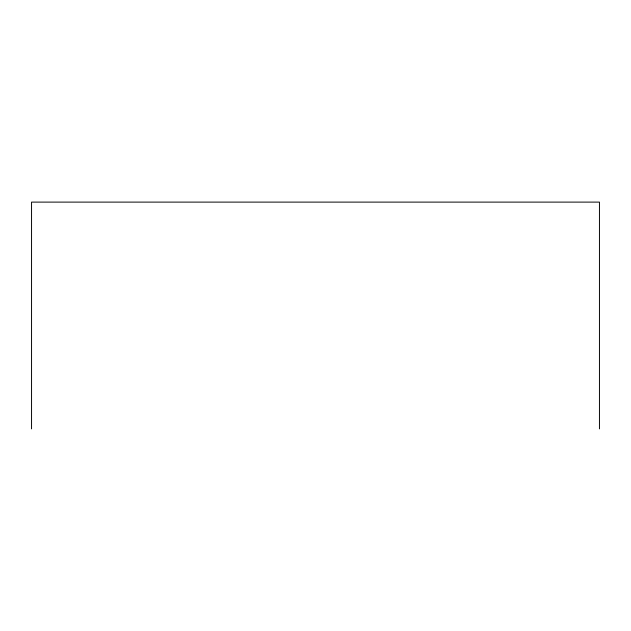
<?xml version="1.0" encoding="UTF-8"?>
<svg xmlns="http://www.w3.org/2000/svg" width="631" height="631" viewBox="0 0 631 631"><rect width="100%" height="100%" fill="white"/><g stroke="black" fill="none" stroke-linecap="round" stroke-linejoin="round"><path stroke-width="0.95" d="M599.45 428.891L599.45 202.109L31.55 202.109L31.55 428.891"/></g></svg>
